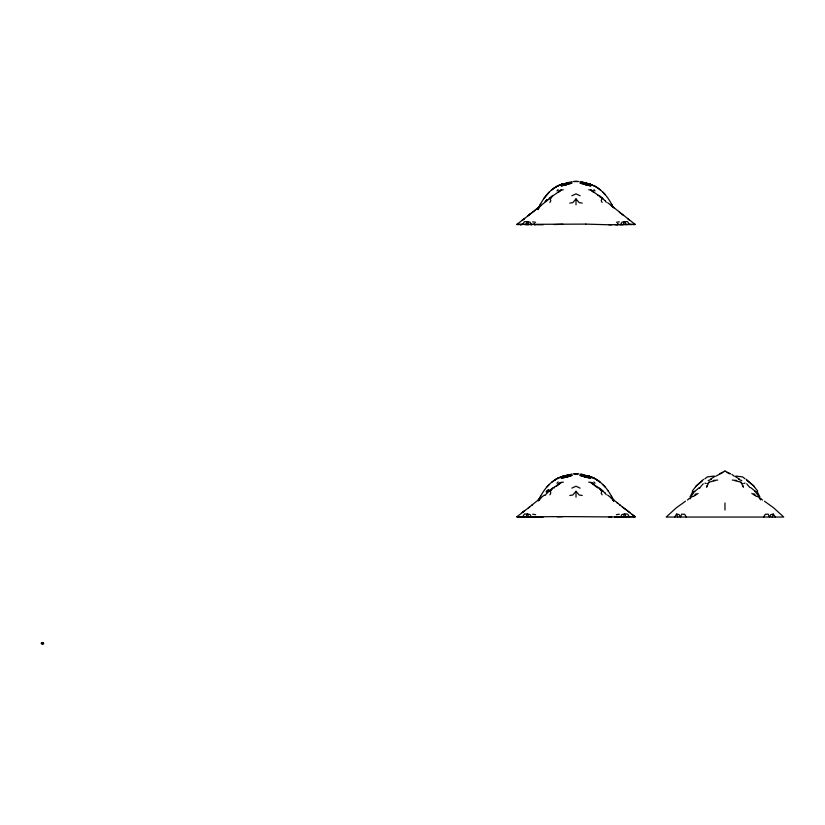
<?xml version="1.0" encoding="UTF-8"?>
<svg xmlns="http://www.w3.org/2000/svg" width="825" height="825" viewBox="0 0 825 825"><rect width="100%" height="100%" fill="white"/><g stroke="black" fill="none" stroke-linecap="round" stroke-linejoin="round"><path stroke-width="1.24" d="M576.005 204.796L576.015 198.897L572.818 202.63L569.786 203.105M576.005 497.176L576.015 491.267L572.818 495.01L569.786 495.474M43.488 643.665C42.116 642.19 41.168 643.541 43.261 643.005C44.756 644.614 39.26 643.387 42.488 642.757C43.684 643.015 43.921 644.057 42.818 642.819C39.074 643.686 44.148 642.551 43.106 643.294C40.466 642.727 42.498 643.675 43.106 643.005M597.682 195.535L597.795 194.896L590.741 190.018L588.71 189.781M597.682 487.915L597.795 487.266L590.741 482.398L588.71 482.161M597.795 194.896L602.044 198.309L601.198 200.753L602.137 202.465M597.795 487.266L602.044 490.679L601.198 493.133L602.137 494.835M43.261 643.005L41.632 643.294L43.488 643.294M528.443 215.469L530.279 214.077L516.914 224.39L532.682 224.575L534.497 223.884L534.518 224.658L535.342 224.668M534.497 223.884L534.672 224.596M690.061 496.846L692.557 492.03L695.032 491.236L699.188 487.657M772.2 517.048L773.334 514.078L770.818 514.594L769.539 517.048L768.209 514.15L765.239 514.295L763.713 517.048M707.18 485.554L706.54 487.183L709.026 482.151L715.337 480.614M41.487 643.665L42.168 642.819M538.529 208.302C543.108 197.422 551.554 186.728 563.496 183.81L557.05 186.203L551.554 189.998L552.781 189.018M538.529 500.682C543.108 489.792 551.554 479.108 563.496 476.19L557.05 478.582L551.554 482.367M538.715 500.373L539.509 498.496L538.539 500.796M42.168 643.294L42.488 643.665C43.684 642.768 43.251 642.892 41.766 643.665M539.705 205.652L539.117 206.9L540.633 203.775M539.117 499.269L540.633 496.145M549.883 202.465L550.811 200.753L549.966 198.309L551.626 196.701L561.268 190.018L563.31 189.791M549.883 494.845L550.811 493.123L549.966 490.679L551.626 489.081L561.268 482.398L563.31 482.161M550.822 198.526L552.626 195.7L549.089 198.443M550.822 490.906L552.626 488.08L549.089 490.823M530.093 506.571L516.914 516.77L522.73 516.697L524.422 514.078L527.453 513.934L530.124 514.573L531.413 517.079C565.991 515.914 600.621 517.399 635.106 516.759L621.916 506.571M41.25 643.665L41.869 643.005M674.654 517.048L676.613 514.078L679.119 514.594L680.398 517.048L681.728 514.15L684.709 514.295L686.235 517.048M692.227 491.071L696.682 485.43L703.56 479.387M690.061 498.867L691.515 496.794L693.701 496.31L696.073 493.649M543.582 198.877L549.244 192.132M699.497 488.39L701.363 485.873M545.108 495.526L546.893 493.154M691.639 495.691L694.66 491.267M556.968 190.926L558.082 189.595M556.968 483.295L558.082 481.965M546.655 199.846L545.129 201.609L546.934 199.702M701.993 485.183L703.251 483.811M546.934 486.946L549.244 484.502M695.547 486.678L702.137 481.058M707.695 483.512L709.026 482.151M42.106 643.665L42.818 643.294M548.553 489.627L546.119 491.782L548.749 489.596M687.431 500.053L689.618 498.125M42.25 642.819L41.632 643.294M539.798 206.601L528.443 215.469L549.966 198.309M528.443 507.839L544.397 495.031M522.833 219.955L524.587 218.46L522.153 220.234M522.833 512.325L524.587 510.83L522.153 512.603M558.185 192.545L561.268 190.018L558.37 191.07M556.277 486.43L561.268 482.398L558.37 483.44M531.692 505.385L532.599 504.663M546.655 493.206L549.966 490.679M704.818 478.851L707.376 476.902L714.161 476.046M715.533 476.314L722.813 472.529M527.794 215.913L530.279 214.077M537.921 207.972L540.746 205.92L539.003 207.178M537.91 500.342L540.746 498.3L539.003 499.548M685.503 501.208L676.356 507.777L666.198 517.048L783.75 517.048L773.592 507.777L764.435 501.208M714.326 476.788L710.531 479.047M694.588 495.66L698.136 493.433M554.194 187.956L560.206 184.718L567.837 182.985M554.194 480.325L558.082 478.088M616.708 224.668L617.502 224.658L617.523 223.874L619.327 224.575L635.106 224.39L607.613 202.661M617.265 224.637L617.523 223.884L617.997 224.421M617.265 517.007L616.708 517.048M719.534 473.808L724.969 471.034L730.403 473.808M571.869 195.752L576.025 193.865L580.119 195.773M571.869 488.122L576.025 486.234L580.119 488.153M708.201 480.562L711.367 479.356M743.655 483.584L745.016 483.089M560.206 477.087L568.807 475.19M562.887 184.057L561.557 184.357L572.127 181.644M568.322 474.757L561.557 476.737L572.127 474.024M566.435 182.985L568.322 182.387M572.179 182.985L561.206 185.976L571.106 183.356M568.353 476.561L572.179 475.365L561.206 478.345L568.353 476.561L565.548 477.314M633.847 224.761L635.106 224.39L608.922 224.782L585.874 224.101M619.327 516.945L618.554 516.883L635.106 516.759L632.218 514.367M633.847 517.141L635.106 516.759L633.909 516.739M713.274 480.449L717.698 480.067M565.548 184.944L568.353 184.192M732.249 480.067L736.663 480.449M616.409 222.307L619.348 221.863M616.409 514.676L619.348 514.243M520.132 224.833L521.771 224.637M518.1 516.728L516.914 516.77L533.466 516.883M520.132 517.203L521.771 517.017M518.172 224.761L516.904 224.39L585.874 224.101M520.462 224.586L522.73 224.328L524.422 221.708L527.453 221.564L530.124 222.203L531.413 224.709M535.342 517.048L534.672 516.966M562.939 224.245L554.297 224.544M562.939 516.625L557.226 516.832M531.413 517.079L523.72 516.842M516.914 224.39L518.1 224.359M530.465 224.596L531.785 224.555M608.922 224.782L611.738 224.74M608.922 517.151L611.738 517.11M523.184 517.048L524.607 517.038M534.26 224.699L543.097 224.782M534.26 517.069L543.097 517.162M41.436 643.294L43.673 643.665M614.749 224.689L617.75 224.699M614.749 517.069L617.75 517.069M735.787 476.046L742.572 476.902L745.13 478.851M633.909 224.359L635.106 224.39M755.288 491.267L750.76 487.657M579.882 181.644L590.452 184.357L587.4 183.8M579.882 474.024L590.452 476.737L587.4 476.169M618.554 224.503L619.327 224.575M631.558 224.586L629.289 224.318L627.588 221.698L624.556 221.554L621.895 222.214L620.596 224.709L623.257 224.658L624.556 221.554L626.288 224.761M522.73 516.697L525.721 517.131L527.453 513.934L528.763 517.038M582.233 203.094L579.191 202.63L576.015 198.897M582.233 495.474L579.191 495.01L576.015 491.267M532.661 221.853L535.6 222.317M532.661 514.222L535.6 514.687M584.183 182.985C597.62 184.161 607.664 195.236 612.893 206.9L611.377 203.775M583.203 475.19C597.568 476.149 608.345 488.07 613.48 500.682M590.452 184.357L581.46 181.768M580.913 183.356L590.813 185.976L579.841 182.985M586.472 477.314L590.813 478.345L579.841 475.365L586.472 477.314L583.667 476.561M734.611 480.614L740.922 482.151L742.242 483.512M588.524 183.81L594.969 186.213L600.456 189.998M583.667 184.192L586.472 184.944M581.46 474.148L583.698 474.767M516.904 516.759L518.172 517.141M593.639 191.07L590.741 190.018L593.835 192.545M593.639 483.44L590.741 482.398L596.702 487.183M704.932 483.089L706.283 483.584M738.571 479.356L741.747 480.562M727.124 472.529L729.816 473.828M593.938 185.708L594.969 186.213M739.406 479.047L735.611 476.788M751.812 493.433L755.36 495.66M596.784 187.296L597.816 187.956M746.862 480.449L753.266 485.43L757.721 491.071M611.273 205.92L614.099 207.972M611.273 498.3L614.099 500.352M629.867 512.603L624.226 508.293M731.847 474.396L734.415 476.314M599.228 481.387L593.938 478.077L588.524 476.19L594.969 478.582L600.456 482.377M621.741 214.077L623.566 215.469M607.613 495.041L623.566 507.839M602.044 198.309L605.364 200.836M602.044 490.679L605.364 493.216M616.657 502.415L617.935 503.394M602.931 198.423L599.404 195.7L600.6 197.577M602.931 490.793L599.404 488.07L601.198 490.896M619.42 212.293L620.328 213.005M619.42 504.663L620.328 505.385M746.388 479.387L754.401 486.678M627.423 218.46L629.186 219.955M760.32 498.125L762.517 500.053M42.869 643.665L42.25 643.005M602.766 192.132L605.076 194.566L603.931 193.339M602.766 484.502L605.076 486.946M746.697 483.811L749.832 487.544M753.875 493.649L756.236 496.31L758.433 496.794L760.609 499.909M593.938 189.595L595.042 190.926M593.938 481.965L595.042 483.295M758.309 495.691L754.916 491.236L757.381 492.03L759.877 496.846M605.127 200.774L606.313 202.352M605.127 493.154L606.313 494.732M608.004 490.658L608.438 491.257M773.334 514.078L775.294 517.048M629.289 516.697L627.588 514.078L624.556 513.923L621.895 514.583L620.596 517.079L623.257 517.038L624.556 513.923L626.288 517.131M740.922 482.151L743.408 487.183L742.768 485.554M611.377 496.145L613.728 501.332M612.501 498.496L613.48 500.796M676.613 514.078L677.738 517.048M554.214 487.266L554.338 487.915M724.969 471.034L724.969 471.632M724.969 502.982L724.969 510.046M42.488 642.757L42.488 643.665M576.005 181.335L573.602 181.531L578.408 181.531L576.005 181.345M576.005 473.715L573.602 473.911L578.408 473.911L576.005 473.715M539.509 206.126L538.055 209.571L539.509 206.126M527.453 221.564L525.721 224.761L528.763 224.658L527.453 221.564M590.906 476.798L588.524 476.19L591.803 477.087L590.906 476.798"/></g></svg>
